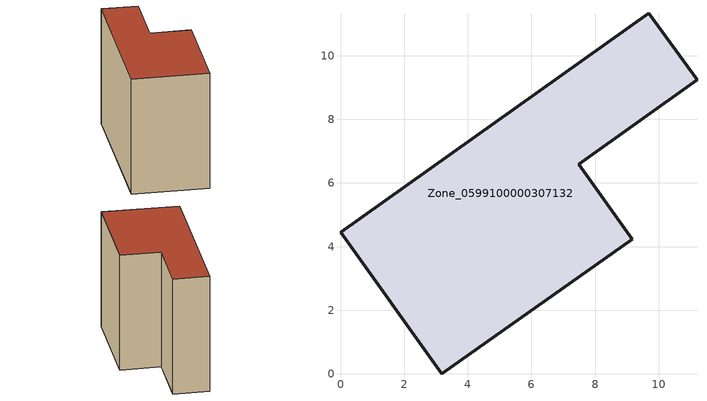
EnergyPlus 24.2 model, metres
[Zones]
Zone_0599100000307132
 floor ground (C_G): 0,4.45 9.69,11.34 11.2,9.25 7.48,6.59 9.17,4.23 3.18,0 z0
 wall outside (C_F): 3.18,0 9.17,4.23 7.48,6.59 11.2,9.25 9.69,11.34 0,4.45 3.18,0 z0:8.67
 roof outside (C_R): 9.69,11.34 0,4.45 3.18,0 9.17,4.23 7.48,6.59 11.2,9.25 z8.67
[BUILDING]
Pand.0599100000307132: North Axis=0; Terrain=City; Loads Convergence Tolerance Value=0.04; Temperature Convergence Tolerance Value=0.4; Solar Distribution=FullExterior; Maximum Number of Warmup Days=25; Minimum Number of Warmup Days=1
[Site:Location]
Rotterdam.The.Hague.AP_ZH_NLD Design_Conditions: Latitude=51.96; Longitude=4.45; Time Zone=1; Elevation=-4.5
[SITE:GROUNDTEMPERATURE:BUILDINGSURFACE]
18, 18, 18, 18, 18, 18, 18, 18, 18, 18, 18, 18
[MATERIAL] Thermal Absorptance=0.9; Solar Absorptance=0.7; Visible Absorptance=0.7
Name | Roughness | Thickness | Conductivity | Density | Specific Heat
G.TI.1975-1991 | MediumSmooth | 0.15 | 0.288461 | 540 | 1210
F.TI.1975-1991 | Rough | 0.3 | 0.230769 | 1920 | 840
R.TI.1975-1991 | MediumRough | 0.2 | 0.153846 | 1500 | 1000
[CONSTRUCTION]
C_G: G.TI.1975-1991
C_F: F.TI.1975-1991
C_R: R.TI.1975-1991
[ZONE]
Zone_0599100000307132: Type=1; Multiplier=1; Ceiling Height=Autocalculate; Volume=Autocalculate; Floor Area=autocalculate; Part of Total Floor Area=Yes
[ZONEINFILTRATION:DESIGNFLOWRATE]
Infil_Zone_0599100000307132: Zone or ZoneList or Space or SpaceList=Zone_0599100000307132; Schedule=AlwaysOn; Design Flow Rate Calculation Method=Flow/Area; Flow Rate per Floor Area=0.003; Constant Term Coefficient=1; Temperature Term Coefficient=0; Velocity Term Coefficient=0; Velocity Squared Term Coefficient=0
[HVACTEMPLATE:ZONE:IDEALLOADSAIRSYSTEM]
Zone_0599100000307132: Maximum Heating Supply Air Temperature=50; Minimum Cooling Supply Air Temperature=13; Maximum Heating Supply Air Humidity Ratio=0.0156; Minimum Cooling Supply Air Humidity Ratio=0.0077; Heating Limit=NoLimit; Cooling Limit=NoLimit; Dehumidification Control Type=ConstantSensibleHeatRatio; Cooling Sensible Heat Ratio=0.7; Dehumidification Setpoint=60; Humidification Control Type=None; Humidification Setpoint=30; Outdoor Air Method=None; Outdoor Air Flow Rate per Person=0.00944; Outdoor Air Flow Rate per Zone Floor Area=0; Outdoor Air Flow Rate per Zone=0; Demand Controlled Ventilation Type=None; Outdoor Air Economizer Type=NoEconomizer; Heat Recovery Type=None; Sensible Heat Recovery Effectiveness=0.7; Latent Heat Recovery Effectiveness=0.65
[ZONECONTROL:THERMOSTAT]
ThermostatControl_Zone_0599100000307132: Zone or ZoneList=Zone_0599100000307132; Control Type Schedule=DualSetpointControlType; Control 1=Thermostat_Zone_0599100000307132; Temperature Difference Between Cutout And Setpoint=0
[THERMOSTATSETPOINT:DUALSETPOINT]
Thermostat_Zone_0599100000307132: Heating Setpoint Temperature Schedule=HeatingSetpoint_Zone_0599100000307132; Cooling Setpoint Temperature Schedule=CoolingSetpoint_Zone_0599100000307132
[SCHEDULE:COMPACT]
HeatingSetpoint_Zone_0599100000307132: Through: 12/31, For: AllDays, Until: 24:00, 21
CoolingSetpoint_Zone_0599100000307132: Through: 12/31, For: AllDays, Until: 24:00, 24
DualSetpointControlType: Through: 12/31, For: AllDays, Until: 24:00, 4
AlwaysOn: Through: 12/31, For: AllDays, Until: 24:00, 1
